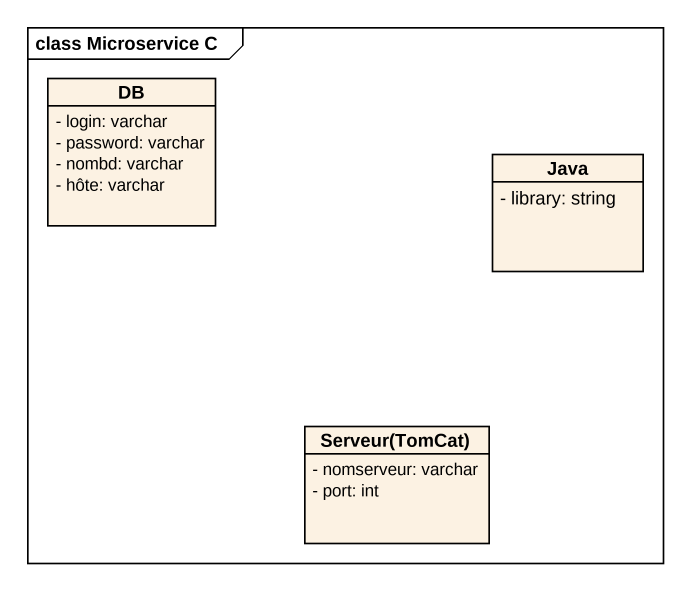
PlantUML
@startuml
mainframe class Microservice C
hide circle
hide empty members
skinparam classAttributeIconSize 0
class DB {
  - login: varchar
  - password: varchar
  - nombd: varchar
  - hôte: varchar
}
class Java {
  - library: string
}
class "Serveur(TomCat)" as Serveur_TomCat {
  - nomserveur: varchar
  - port: int
}
@enduml
